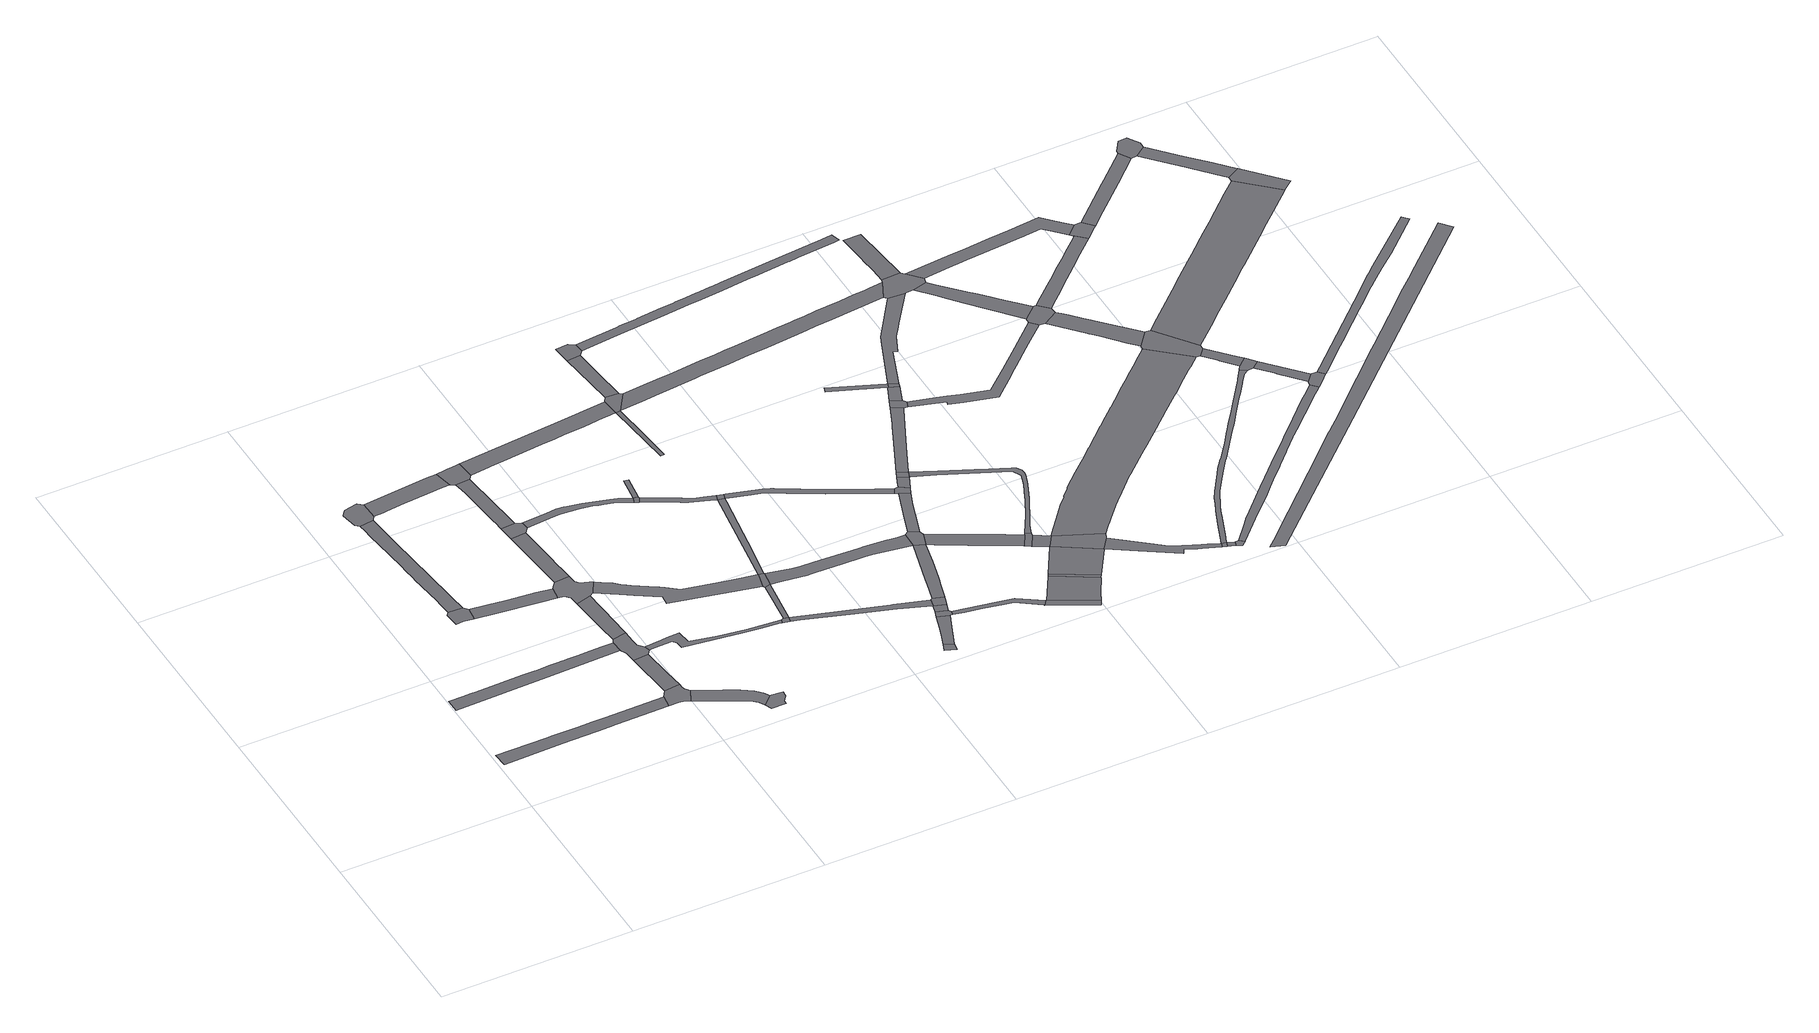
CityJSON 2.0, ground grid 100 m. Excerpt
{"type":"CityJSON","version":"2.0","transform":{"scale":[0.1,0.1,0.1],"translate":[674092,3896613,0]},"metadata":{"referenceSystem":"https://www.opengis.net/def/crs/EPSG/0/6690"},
"CityObjects":{
"road1":{"type":"Road","attributes":{"function":"9","usage":"9","RoadStructureAttribute.widthType":"2","RoadStructureAttribute.width":7.09,"RoadStructureAttribute.sectionType":"1"},"geometry":[{"type":"MultiSurface","lod":"1","boundaries":[[[0,1,2,3,4,5,6,7,8,9,10,11,12,13,14,15]]]}]},
"road2":{"type":"Road","attributes":{"function":"9","usage":"9","RoadStructureAttribute.widthType":"2","RoadStructureAttribute.width":6.31,"RoadStructureAttribute.sectionType":"1"},"geometry":[{"type":"MultiSurface","lod":"1","boundaries":[[[16,17,18,19,20,21,22,23,24,25,26,27,28,29,30,31,32,33,34,35]]]}]},
"road3":{"type":"Road","attributes":{"function":"9","usage":"9","RoadStructureAttribute.widthType":"9","RoadStructureAttribute.width":-9999,"RoadStructureAttribute.sectionType":"9"},"geometry":[{"type":"MultiSurface","lod":"1","boundaries":[[[36,37,38,39,40,41,42]]]}]},
"road4":{"type":"Road","attributes":{"function":"9","usage":"9","RoadStructureAttribute.widthType":"2","RoadStructureAttribute.width":6.52,"RoadStructureAttribute.sectionType":"1"},"geometry":[{"type":"MultiSurface","lod":"1","boundaries":[[[43,44,45,46,47,48,49,50,51,52,53,54,55,37,36,56,57,58,59,60,61,62,63,64,65]]]}]},
"road5":{"type":"Road","attributes":{"function":"9","usage":"9","RoadStructureAttribute.widthType":"9","RoadStructureAttribute.width":-9999,"RoadStructureAttribute.sectionType":"9"},"geometry":[{"type":"MultiSurface","lod":"1","boundaries":[[[66,67,68,69,70,71,72,43,65,73]]]}]},
"road6":{"type":"Road","attributes":{"function":"9","usage":"9","RoadStructureAttribute.widthType":"2","RoadStructureAttribute.width":7.01,"RoadStructureAttribute.sectionType":"1"},"geometry":[{"type":"MultiSurface","lod":"1","boundaries":[[[74,75,76,77,78,42,41,79,80,81,82]]]}]},
"road7":{"type":"Road","attributes":{"function":"9","usage":"9","RoadStructureAttribute.widthType":"9","RoadStructureAttribute.width":-9999,"RoadStructureAttribute.sectionType":"9"},"geometry":[{"type":"MultiSurface","lod":"1","boundaries":[[[83,84,85,86,0,15,87,88,89,90]]]}]},
"road8":{"type":"Road","attributes":{"function":"9","usage":"9","RoadStructureAttribute.widthType":"2","RoadStructureAttribute.width":7.06,"RoadStructureAttribute.sectionType":"1"},"geometry":[{"type":"MultiSurface","lod":"1","boundaries":[[[86,85,91,92,93,94]]]}]},
"road9":{"type":"Road","attributes":{"function":"9","usage":"9","RoadStructureAttribute.widthType":"9","RoadStructureAttribute.width":-9999,"RoadStructureAttribute.sectionType":"9"},"geometry":[{"type":"MultiSurface","lod":"1","boundaries":[[[93,95,96,97,98,99,100,16,35,101,94]]]}]},
"road10":{"type":"Road","attributes":{"function":"9","usage":"9","RoadStructureAttribute.widthType":"2","RoadStructureAttribute.width":9,"RoadStructureAttribute.sectionType":"1"},"geometry":[{"type":"MultiSurface","lod":"1","boundaries":[[[102,66,73,103,104,105,106,107,108,109]]]}]},
"road11":{"type":"Road","attributes":{"function":"9","usage":"9","RoadStructureAttribute.widthType":"2","RoadStructureAttribute.width":7.06,"RoadStructureAttribute.sectionType":"1"},"geometry":[{"type":"MultiSurface","lod":"1","boundaries":[[[99,110,111,112,113,114,115,116,117,118,100]]]}]},
"road12":{"type":"Road","attributes":{"function":"9","usage":"9","RoadStructureAttribute.widthType":"2","RoadStructureAttribute.width":7.09,"RoadStructureAttribute.sectionType":"1"},"geometry":[{"type":"MultiSurface","lod":"1","boundaries":[[[89,119,120,121,122,123,124,125,126,127,128,129,130,131,132,133,90]]]}]},
"road13":{"type":"Road","attributes":{"function":"9","usage":"9","RoadStructureAttribute.widthType":"9","RoadStructureAttribute.width":-9999,"RoadStructureAttribute.sectionType":"9"},"geometry":[{"type":"MultiSurface","lod":"1","boundaries":[[[81,134,135,114,113,136,137,138,139,140,141,142,143,144,82]]]}]},
"road14":{"type":"Road","attributes":{"function":"9","usage":"9","RoadStructureAttribute.widthType":"2","RoadStructureAttribute.width":6.94,"RoadStructureAttribute.sectionType":"1"},"geometry":[{"type":"MultiSurface","lod":"1","boundaries":[[[145,146,143,142,147,148,149,150,151,152,153]]]}]},
"road15":{"type":"Road","attributes":{"function":"9","usage":"9","RoadStructureAttribute.widthType":"9","RoadStructureAttribute.width":-9999,"RoadStructureAttribute.sectionType":"9"},"geometry":[{"type":"MultiSurface","lod":"1","boundaries":[[[154,153,152,155,156,157,158,159]]]}]},
"road16":{"type":"Road","attributes":{"function":"9","usage":"9","RoadStructureAttribute.widthType":"9","RoadStructureAttribute.width":-9999,"RoadStructureAttribute.sectionType":"9"},"geometry":[{"type":"MultiSurface","lod":"1","boundaries":[[[160,161,125,124,162,163,164,165]]]}]},
"road17":{"type":"Road","attributes":{"function":"9","usage":"9","RoadStructureAttribute.widthType":"2","RoadStructureAttribute.width":6.94,"RoadStructureAttribute.sectionType":"1"},"geometry":[{"type":"MultiSurface","lod":"1","boundaries":[[[158,166,167,168,169,170,171,172,173,174,159]]]}]},
"road18":{"type":"Road","attributes":{"function":"9","usage":"9","RoadStructureAttribute.widthType":"9","RoadStructureAttribute.width":-9999,"RoadStructureAttribute.sectionType":"9"},"geometry":[{"type":"MultiSurface","lod":"1","boundaries":[[[108,169,168,175,176,177,178,109]]]}]},
"road19":{"type":"Road","attributes":{"function":"9","usage":"9","RoadStructureAttribute.widthType":"4","RoadStructureAttribute.width":2.9,"RoadStructureAttribute.sectionType":"1"},"geometry":[{"type":"MultiSurface","lod":"1","boundaries":[[[179,180,181,182,183,184,185,96,95,186,187,188,189,190,191,192,193,194]]]}]},
"road20":{"type":"Road","attributes":{"function":"9","usage":"9","RoadStructureAttribute.widthType":"9","RoadStructureAttribute.width":-9999,"RoadStructureAttribute.sectionType":"1"},"geometry":[{"type":"MultiSurface","lod":"1","boundaries":[[[195,196,197,198,199,200,201,202,203,204,205,206,207,137,136,208,209,210,211,212]]]}]},
"road21":{"type":"Road","attributes":{"function":"9","usage":"9","RoadStructureAttribute.widthType":"4","RoadStructureAttribute.width":3.24,"RoadStructureAttribute.sectionType":"1"},"geometry":[{"type":"MultiSurface","lod":"1","boundaries":[[[213,214,215,216,217,218,219,220,221,222,223,224,225,226,227,228,229,230,231,232,156,155]]]}]},
"road22":{"type":"Road","attributes":{"function":"9","usage":"9","RoadStructureAttribute.widthType":"9","RoadStructureAttribute.width":-9999,"RoadStructureAttribute.sectionType":"9"},"geometry":[{"type":"MultiSurface","lod":"1","boundaries":[[[233,234,235,179,194]]]}]},
"road23":{"type":"Road","attributes":{"function":"9","usage":"9","RoadStructureAttribute.widthType":"4","RoadStructureAttribute.width":2.19,"RoadStructureAttribute.sectionType":"1"},"geometry":[{"type":"MultiSurface","lod":"1","boundaries":[[[236,235,234,237,238,239]]]}]},
"road24":{"type":"Road","attributes":{"function":"9","usage":"9","RoadStructureAttribute.widthType":"2","RoadStructureAttribute.width":9,"RoadStructureAttribute.sectionType":"1"},"geometry":[{"type":"MultiSurface","lod":"1","boundaries":[[[240,241,242,243,244,245,246,247,248,249,250,251,252,253,254,176,175]]]}]},
"road25":{"type":"Road","attributes":{"function":"9","usage":"9","RoadStructureAttribute.widthType":"9","RoadStructureAttribute.width":-9999,"RoadStructureAttribute.sectionType":"9"},"geometry":[{"type":"MultiSurface","lod":"1","boundaries":[[[255,222,221,256,257]]]}]},
"road26":{"type":"Road","attributes":{"function":"9","usage":"9","RoadStructureAttribute.widthType":"9","RoadStructureAttribute.width":-9999,"RoadStructureAttribute.sectionType":"9"},"geometry":[{"type":"MultiSurface","lod":"1","boundaries":[[[236,239,258,195,212]]]}]},
"road27":{"type":"Road","attributes":{"function":"9","usage":"9","RoadStructureAttribute.widthType":"4","RoadStructureAttribute.width":3.5,"RoadStructureAttribute.sectionType":"1"},"geometry":[{"type":"MultiSurface","lod":"1","boundaries":[[[259,260,222,255]]]}]},
"road28":{"type":"Road","attributes":{"function":"9","usage":"9","RoadStructureAttribute.widthType":"4","RoadStructureAttribute.width":3.24,"RoadStructureAttribute.sectionType":"1"},"geometry":[{"type":"MultiSurface","lod":"1","boundaries":[[[261,262,263,264,257,256,265,266,267,268,269,270]]]}]},
"road29":{"type":"Road","attributes":{"function":"9","usage":"9","RoadStructureAttribute.widthType":"4","RoadStructureAttribute.width":2.93,"RoadStructureAttribute.sectionType":"1"},"geometry":[{"type":"MultiSurface","lod":"1","boundaries":[[[271,195,258,272,273,274,275,276,277,278,270]]]}]},
"road30":{"type":"Road","attributes":{"function":"9","usage":"9","RoadStructureAttribute.widthType":"4","RoadStructureAttribute.width":2.9,"RoadStructureAttribute.sectionType":"1"},"geometry":[{"type":"MultiSurface","lod":"1","boundaries":[[[279,280,281,282,283,234,233,284,285,286,287,288]]]}]},
"road31":{"type":"Road","attributes":{"function":"9","usage":"9","RoadStructureAttribute.widthType":"9","RoadStructureAttribute.width":-9999,"RoadStructureAttribute.sectionType":"9"},"geometry":[{"type":"MultiSurface","lod":"1","boundaries":[[[278,289,261,270]]]}]},
"road32":{"type":"Road","attributes":{"function":"9","usage":"9","RoadStructureAttribute.widthType":"9","RoadStructureAttribute.width":-9999,"RoadStructureAttribute.sectionType":"9"},"geometry":[{"type":"MultiSurface","lod":"1","boundaries":[[[290,291,292,293]]]}]},
"road33":{"type":"Road","attributes":{"function":"9","usage":"9","RoadStructureAttribute.widthType":"4","RoadStructureAttribute.width":2.29,"RoadStructureAttribute.sectionType":"1"},"geometry":[{"type":"MultiSurface","lod":"1","boundaries":[[[294,295,296,297,252,298]]]}]},
"road34":{"type":"Road","attributes":{"function":"9","usage":"9","RoadStructureAttribute.widthType":"2","RoadStructureAttribute.width":7.75,"RoadStructureAttribute.sectionType":"1"},"geometry":[{"type":"MultiSurface","lod":"1","boundaries":[[[299,300,301,302,303,304,305,306,307,258,239,308,309,310,311,312,313,314,315,316,317,318,319]]]}]},
"road35":{"type":"Road","attributes":{"function":"9","usage":"9","RoadStructureAttribute.widthType":"3","RoadStructureAttribute.width":5.64,"RoadStructureAttribute.sectionType":"1"},"geometry":[{"type":"MultiSurface","lod":"1","boundaries":[[[290,320,321,322,323,324,291]]]}]},
"road36":{"type":"Road","attributes":{"function":"9","usage":"9","RoadStructureAttribute.widthType":"9","RoadStructureAttribute.width":-9999,"RoadStructureAttribute.sectionType":"9"},"geometry":[{"type":"MultiSurface","lod":"1","boundaries":[[[325,253,252,297,326,327]]]}]},
"road37":{"type":"Road","attributes":{"function":"9","usage":"9","RoadStructureAttribute.widthType":"9","RoadStructureAttribute.width":-9999,"RoadStructureAttribute.sectionType":"9"},"geometry":[{"type":"MultiSurface","lod":"1","boundaries":[[[328,329,322,321,330,331,332]]]}]},
"road38":{"type":"Road","attributes":{"function":"9","usage":"9","RoadStructureAttribute.widthType":"3","RoadStructureAttribute.width":5.64,"RoadStructureAttribute.sectionType":"1"},"geometry":[{"type":"MultiSurface","lod":"1","boundaries":[[[333,329,328,334,288]]]}]},
"road39":{"type":"Road","attributes":{"function":"9","usage":"9","RoadStructureAttribute.widthType":"2","RoadStructureAttribute.width":7.79,"RoadStructureAttribute.sectionType":"1"},"geometry":[{"type":"MultiSurface","lod":"1","boundaries":[[[335,325,327,336,337,338]]]}]},
"road40":{"type":"Road","attributes":{"function":"9","usage":"9","RoadStructureAttribute.widthType":"9","RoadStructureAttribute.width":-9999,"RoadStructureAttribute.sectionType":"9"},"geometry":[{"type":"MultiSurface","lod":"1","boundaries":[[[334,339,340,341,279,288]]]}]},
"road41":{"type":"Road","attributes":{"function":"9","usage":"9","RoadStructureAttribute.widthType":"9","RoadStructureAttribute.width":-9999,"RoadStructureAttribute.sectionType":"9"},"geometry":[{"type":"MultiSurface","lod":"1","boundaries":[[[337,342,343,344,345,338]]]}]},
"road42":{"type":"Road","attributes":{"function":"9","usage":"9","RoadStructureAttribute.widthType":"4","RoadStructureAttribute.width":3.24,"RoadStructureAttribute.sectionType":"1"},"geometry":[{"type":"MultiSurface","lod":"1","boundaries":[[[278,346,347,348,349,350,351,352,353,354,355,356,357,358,359,360,361,362,363,364,365,366,367,368,369,289]]]}]},
"road43":{"type":"Road","attributes":{"function":"9","usage":"9","RoadStructureAttribute.widthType":"3","RoadStructureAttribute.width":5.64,"RoadStructureAttribute.sectionType":"1"},"geometry":[{"type":"MultiSurface","lod":"1","boundaries":[[[370,318,371,372,341,340,373,374,375,376,377]]]}]},
"road44":{"type":"Road","attributes":{"function":"9","usage":"9","RoadStructureAttribute.widthType":"4","RoadStructureAttribute.width":2.59,"RoadStructureAttribute.sectionType":"1"},"geometry":[{"type":"MultiSurface","lod":"1","boundaries":[[[378,379,380,381,332,331,382,383,384,385,386,387]]]}]},
"road45":{"type":"Road","attributes":{"function":"9","usage":"9","RoadStructureAttribute.widthType":"9","RoadStructureAttribute.width":-9999,"RoadStructureAttribute.sectionType":"9"},"geometry":[{"type":"MultiSurface","lod":"1","boundaries":[[[318,370,388,389,390,319]]]}]},
"road46":{"type":"Road","attributes":{"function":"9","usage":"9","RoadStructureAttribute.widthType":"3","RoadStructureAttribute.width":5.62,"RoadStructureAttribute.sectionType":"1"},"geometry":[{"type":"MultiSurface","lod":"1","boundaries":[[[389,391,392,393,394,395,396,390]]]}]},
"road47":{"type":"Road","attributes":{"function":"9","usage":"9","RoadStructureAttribute.widthType":"2","RoadStructureAttribute.width":7.75,"RoadStructureAttribute.sectionType":"1"},"geometry":[{"type":"MultiSurface","lod":"1","boundaries":[[[397,398,399,400,401,402,403,404,388,370,405,406,407,408]]]}]},
"road48":{"type":"Road","attributes":{"function":"9","usage":"9","RoadStructureAttribute.widthType":"9","RoadStructureAttribute.width":-9999,"RoadStructureAttribute.sectionType":"9"},"geometry":[{"type":"MultiSurface","lod":"1","boundaries":[[[394,409,410,356,355,411,395]]]}]},
"road49":{"type":"Road","attributes":{"function":"9","usage":"9","RoadStructureAttribute.widthType":"9","RoadStructureAttribute.width":-9999,"RoadStructureAttribute.sectionType":"9"},"geometry":[{"type":"MultiSurface","lod":"1","boundaries":[[[378,387,412,413,414,415]]]}]},
"road50":{"type":"Road","attributes":{"function":"9","usage":"9","RoadStructureAttribute.widthType":"3","RoadStructureAttribute.width":5.62,"RoadStructureAttribute.sectionType":"1"},"geometry":[{"type":"MultiSurface","lod":"1","boundaries":[[[416,417,410,409,418]]]}]},
"road51":{"type":"Road","attributes":{"function":"3","usage":"2","RoadStructureAttribute.widthType":"1","RoadStructureAttribute.width":19.62,"RoadStructureAttribute.sectionType":"1"},"geometry":[{"type":"MultiSurface","lod":"1","boundaries":[[[413,419,420,421,422,423,414]]]}]},
"road52":{"type":"Road","attributes":{"function":"9","usage":"9","RoadStructureAttribute.widthType":"9","RoadStructureAttribute.width":-9999,"RoadStructureAttribute.sectionType":"9"},"geometry":[{"type":"MultiSurface","lod":"1","boundaries":[[[424,416,418,425]]]}]},
"road53":{"type":"Road","attributes":{"function":"9","usage":"9","RoadStructureAttribute.widthType":"9","RoadStructureAttribute.width":-9999,"RoadStructureAttribute.sectionType":"9"},"geometry":[{"type":"MultiSurface","lod":"1","boundaries":[[[422,421,426,427]]]}]},
"road54":{"type":"Road","attributes":{"function":"9","usage":"9","RoadStructureAttribute.widthType":"9","RoadStructureAttribute.width":-9999,"RoadStructureAttribute.sectionType":"9"},"geometry":[{"type":"MultiSurface","lod":"1","boundaries":[[[428,429,430,431,432,397,408]]]}]},
"road55":{"type":"Road","attributes":{"function":"9","usage":"9","RoadStructureAttribute.widthType":"2","RoadStructureAttribute.width":7.75,"RoadStructureAttribute.sectionType":"1"},"geometry":[{"type":"MultiSurface","lod":"1","boundaries":[[[433,429,428,434,435,436]]]}]},
"road56":{"type":"Road","attributes":{"function":"9","usage":"9","RoadStructureAttribute.widthType":"2","RoadStructureAttribute.width":9,"RoadStructureAttribute.sectionType":"1"},"geometry":[{"type":"MultiSurface","lod":"1","boundaries":[[[437,438,439,440,441,442,443,444,445,446,447,448,449,450,451,452,453,454,455,456,457,458,326,297,459,460,461,462,463,464,465,466,467,468,469,470,471,472,473]]]}]},
"road57":{"type":"Road","attributes":{"function":"3","usage":"2","RoadStructureAttribute.widthType":"1","RoadStructureAttribute.width":19.62,"RoadStructureAttribute.sectionType":"1"},"geometry":[{"type":"MultiSurface","lod":"1","boundaries":[[[426,474,475,435,476,427]]]}]},
"road58":{"type":"Road","attributes":{"function":"9","usage":"9","RoadStructureAttribute.widthType":"4","RoadStructureAttribute.width":2.5,"RoadStructureAttribute.sectionType":"1"},"geometry":[{"type":"MultiSurface","lod":"1","boundaries":[[[418,477,478,479,480,481,482,483,484,431,430,485,486,487,488,489,490,491,492,493,494,495,496,497,498,499,500,501,502,425]]]}]},
"road59":{"type":"Road","attributes":{"function":"9","usage":"9","RoadStructureAttribute.widthType":"3","RoadStructureAttribute.width":5.62,"RoadStructureAttribute.sectionType":"1"},"geometry":[{"type":"MultiSurface","lod":"1","boundaries":[[[503,504,505,506,507,508,509,510,511,512,513,424,425]]]}]},
"road60":{"type":"Road","attributes":{"function":"9","usage":"9","RoadStructureAttribute.widthType":"9","RoadStructureAttribute.width":-9999,"RoadStructureAttribute.sectionType":"9"},"geometry":[{"type":"MultiSurface","lod":"1","boundaries":[[[435,475,514,515,436]]]}]},
"road61":{"type":"Road","attributes":{"function":"9","usage":"9","RoadStructureAttribute.widthType":"3","RoadStructureAttribute.width":4.94,"RoadStructureAttribute.sectionType":"1"},"geometry":[{"type":"MultiSurface","lod":"1","boundaries":[[[342,516,517,518,519,520,521,522,523,524,525,526,527,528,529,530,531,532,533,534,535,536,537,538,539,540,541,542,543,544,545,546,547,548,549,550,343]]]}]},
"road62":{"type":"Road","attributes":{"function":"9","usage":"9","RoadStructureAttribute.widthType":"4","RoadStructureAttribute.width":2.55,"RoadStructureAttribute.sectionType":"1"},"geometry":[{"type":"MultiSurface","lod":"1","boundaries":[[[551,552,553,554,555,556,557,558]]]}]},
"road63":{"type":"Road","attributes":{"function":"9","usage":"9","RoadStructureAttribute.widthType":"9","RoadStructureAttribute.width":-9999,"RoadStructureAttribute.sectionType":"9"},"geometry":[{"type":"MultiSurface","lod":"1","boundaries":[[[559,560,508,507,561,562]]]}]},
"road64":{"type":"Road","attributes":{"function":"9","usage":"9","RoadStructureAttribute.widthType":"3","RoadStructureAttribute.width":5.62,"RoadStructureAttribute.sectionType":"1"},"geometry":[{"type":"MultiSurface","lod":"1","boundaries":[[[560,559,563,557,564]]]}]},
"road65":{"type":"Road","attributes":{"function":"9","usage":"9","RoadStructureAttribute.widthType":"9","RoadStructureAttribute.width":-9999,"RoadStructureAttribute.sectionType":"9"},"geometry":[{"type":"MultiSurface","lod":"1","boundaries":[[[558,557,563,565]]]}]},
"road66":{"type":"Road","attributes":{"function":"9","usage":"9","RoadStructureAttribute.widthType":"3","RoadStructureAttribute.width":4.33,"RoadStructureAttribute.sectionType":"1"},"geometry":[{"type":"MultiSurface","lod":"1","boundaries":[[[566,567,568,569,570,571,572,514,475,573,574,575,576,577,578,579,580,581,582,583]]]}]},
"road67":{"type":"Road","attributes":{"function":"9","usage":"9","RoadStructureAttribute.widthType":"3","RoadStructureAttribute.width":5.62,"RoadStructureAttribute.sectionType":"1"},"geometry":[{"type":"MultiSurface","lod":"1","boundaries":[[[584,585,586,587,588,558,565,589,590,591,592,593,594,595]]]}]},
"road68":{"type":"Road","attributes":{"function":"9","usage":"9","RoadStructureAttribute.widthType":"9","RoadStructureAttribute.width":-9999,"RoadStructureAttribute.sectionType":"9"},"geometry":[{"type":"MultiSurface","lod":"1","boundaries":[[[581,596,597,582]]]}]},
"road69":{"type":"Road","attributes":{"function":"9","usage":"9","RoadStructureAttribute.widthType":"3","RoadStructureAttribute.width":4.33,"RoadStructureAttribute.sectionType":"1"},"geometry":[{"type":"MultiSurface","lod":"1","boundaries":[[[598,599,600,601,597,596]]]}]},
"road70":{"type":"Road","attributes":{"function":"9","usage":"9","RoadStructureAttribute.widthType":"3","RoadStructureAttribute.width":4.8,"RoadStructureAttribute.sectionType":"1"},"geometry":[{"type":"MultiSurface","lod":"1","boundaries":[[[561,602,603,604,605,606,607,608,609,610,611,612,613,614,615,616,617,618,619,620,621,562]]]}]},
"road71":{"type":"Road","attributes":{"function":"9","usage":"9","RoadStructureAttribute.widthType":"9","RoadStructureAttribute.width":-9999,"RoadStructureAttribute.sectionType":"9"},"geometry":[{"type":"MultiSurface","lod":"1","boundaries":[[[599,598,622,623,624,625,626]]]}]},
"road72":{"type":"Road","attributes":{"function":"3","usage":"2","RoadStructureAttribute.widthType":"1","RoadStructureAttribute.width":19.62,"RoadStructureAttribute.sectionType":"1"},"geometry":[{"type":"MultiSurface","lod":"1","boundaries":[[[515,627,628,629,630,631,632,633,634,635,636,637,638,639,640,641,642,643,644,645,646,647,648,649,650,651,652,653,654,655,656,657,658,659,660,661,662,663,664,665,666,667,668,669,670,671,672,673,674,675,676,677,678,679,680,681,682,683,684,685,686,687,436]]]}]},
"road73":{"type":"Road","attributes":{"function":"9","usage":"9","RoadStructureAttribute.widthType":"9","RoadStructureAttribute.width":-9999,"RoadStructureAttribute.sectionType":"9"},"geometry":[{"type":"MultiSurface","lod":"1","boundaries":[[[688,689,690,691,692,693,694,695,696,437,473,584,595]]]}]},
"road74":{"type":"Road","attributes":{"function":"9","usage":"9","RoadStructureAttribute.widthType":"2","RoadStructureAttribute.width":9.44,"RoadStructureAttribute.sectionType":"1"},"geometry":[{"type":"MultiSurface","lod":"1","boundaries":[[[697,698,699,700,701,702,703,695,694]]]}]},
"road75":{"type":"Road","attributes":{"function":"9","usage":"9","RoadStructureAttribute.widthType":"2","RoadStructureAttribute.width":8.17,"RoadStructureAttribute.sectionType":"1"},"geometry":[{"type":"MultiSurface","lod":"1","boundaries":[[[704,705,706,707,708,709,710,690,689,711,712,713,714,715,716,717]]]}]},
"road76":{"type":"Road","attributes":{"function":"9","usage":"9","RoadStructureAttribute.widthType":"4","RoadStructureAttribute.width":2.5,"RoadStructureAttribute.sectionType":"1"},"geometry":[{"type":"MultiSurface","lod":"1","boundaries":[[[597,718,719,720,721,722,723,724,725,726,727,728,729,730,731,732,733,734,735,736,737,738,739,740,741,742,743,744,745,746,747,748,749,750,751,752,753,754,755,756,757,758,759,760,761,762,763,764,765,582]]]}]},
"road77":{"type":"Road","attributes":{"function":"9","usage":"9","RoadStructureAttribute.widthType":"9","RoadStructureAttribute.width":-9999,"RoadStructureAttribute.sectionType":"9"},"geometry":[{"type":"MultiSurface","lod":"1","boundaries":[[[716,614,613,766,767,768,769,717]]]}]},
"road78":{"type":"Road","attributes":{"function":"9","usage":"9","RoadStructureAttribute.widthType":"3","RoadStructureAttribute.width":4.39,"RoadStructureAttribute.sectionType":"1"},"geometry":[{"type":"MultiSurface","lod":"1","boundaries":[[[625,770,771,772,773,774,775,776,777,778,779,780,781,782,783,784,785,786,787,788,789,790,791,792,793,794,795,796,797,798,799,800,801,802,803,804,805,806,807,808,809,810,626]]]}]},
"road79":{"type":"Road","attributes":{"function":"9","usage":"9","RoadStructureAttribute.widthType":"2","RoadStructureAttribute.width":8.17,"RoadStructureAttribute.sectionType":"1"},"geometry":[{"type":"MultiSurface","lod":"1","boundaries":[[[766,811,812,813,814,815,816,817,818,819,820,821,822,767]]]}]},
"road80":{"type":"Road","attributes":{"function":"9","usage":"9","RoadStructureAttribute.widthType":"2","RoadStructureAttribute.width":9,"RoadStructureAttribute.sectionType":"1"},"geometry":[{"type":"MultiSurface","lod":"1","boundaries":[[[823,824,825,826,827,828,829,830,831,832,833,834,835,836,837,838,839,840,841,842,692,691]]]}]},
"road81":{"type":"Road","attributes":{"function":"9","usage":"9","RoadStructureAttribute.widthType":"9","RoadStructureAttribute.width":-9999,"RoadStructureAttribute.sectionType":"9"},"geometry":[{"type":"MultiSurface","lod":"1","boundaries":[[[653,843,844,845,846,817,816,654]]]}]},
"road82":{"type":"Road","attributes":{"function":"9","usage":"9","RoadStructureAttribute.widthType":"2","RoadStructureAttribute.width":6.67,"RoadStructureAttribute.sectionType":"1"},"geometry":[{"type":"MultiSurface","lod":"1","boundaries":[[[847,848,849,850,851,852,853,854,855,769,768,856,857,858,859,860,861]]]}]},
"road83":{"type":"Road","attributes":{"function":"9","usage":"9","RoadStructureAttribute.widthType":"3","RoadStructureAttribute.width":4.85,"RoadStructureAttribute.sectionType":"1"},"geometry":[{"type":"MultiSurface","lod":"1","boundaries":[[[862,863,844,843,864,865,866]]]}]},
"road84":{"type":"Road","attributes":{"function":"9","usage":"9","RoadStructureAttribute.widthType":"9","RoadStructureAttribute.width":-9999,"RoadStructureAttribute.sectionType":"9"},"geometry":[{"type":"MultiSurface","lod":"1","boundaries":[[[867,862,866,742,741,868,869]]]}]},
"road85":{"type":"Road","attributes":{"function":"9","usage":"9","RoadStructureAttribute.widthType":"3","RoadStructureAttribute.width":4.85,"RoadStructureAttribute.sectionType":"1"},"geometry":[{"type":"MultiSurface","lod":"1","boundaries":[[[868,870,871,872,873,874,875,869]]]}]},
"road86":{"type":"Road","attributes":{"function":"9","usage":"9","RoadStructureAttribute.widthType":"9","RoadStructureAttribute.width":-9999,"RoadStructureAttribute.sectionType":"9"},"geometry":[{"type":"MultiSurface","lod":"1","boundaries":[[[876,832,831,877,847,861,878,879]]]}]},
"road87":{"type":"Road","attributes":{"function":"9","usage":"9","RoadStructureAttribute.widthType":"9","RoadStructureAttribute.width":-9999,"RoadStructureAttribute.sectionType":"9"},"geometry":[{"type":"MultiSurface","lod":"1","boundaries":[[[791,790,880,881,882,883,884,875,874]]]}]},
"road88":{"type":"Road","attributes":{"function":"9","usage":"9","RoadStructureAttribute.widthType":"2","RoadStructureAttribute.width":7.51,"RoadStructureAttribute.sectionType":"1"},"geometry":[{"type":"MultiSurface","lod":"1","boundaries":[[[885,886,887,888,889,890,891,892,893,894,895,896,897,898,899,900,901,902,903,904,905,906,907,908,909,910,911,912,913,914,915,916,917,918,919,920,921,922,923,924,925,926]]]}]},
"road89":{"type":"Road","attributes":{"function":"9","usage":"9","RoadStructureAttribute.widthType":"2","RoadStructureAttribute.width":6.67,"RoadStructureAttribute.sectionType":"1"},"geometry":[{"type":"MultiSurface","lod":"1","boundaries":[[[927,928,929,930,931,932,876,879]]]}]},
"road90":{"type":"Road","attributes":{"function":"3","usage":"2","RoadStructureAttribute.widthType":"1","RoadStructureAttribute.width":19.62,"RoadStructureAttribute.sectionType":"1"},"geometry":[{"type":"MultiSurface","lod":"1","boundaries":[[[933,934,935,936,937,938,939,940,941,942,943,944,945,946,947,948,949,846,845,950,951,952,953,954,955,956,957,958,959,960,961,962,963,964,965,966]]]}]},
"road91":{"type":"Road","attributes":{"function":"9","usage":"9","RoadStructureAttribute.widthType":"9","RoadStructureAttribute.width":-9999,"RoadStructureAttribute.sectionType":"9"},"geometry":[{"type":"MultiSurface","lod":"1","boundaries":[[[967,930,929,968,969,970,971,972]]]}]},
"road92":{"type":"Road","attributes":{"function":"9","usage":"9","RoadStructureAttribute.widthType":"3","RoadStructureAttribute.width":4.39,"RoadStructureAttribute.sectionType":"1"},"geometry":[{"type":"MultiSurface","lod":"1","boundaries":[[[973,974,975,976,977,978,979,980,981,982,983,984,884,883,985,986,987,988,989,990,991,992,993,994,995,996,997,998,999,1000,1001]]]}]},
"road93":{"type":"Road","attributes":{"function":"9","usage":"9","RoadStructureAttribute.widthType":"2","RoadStructureAttribute.width":7.21,"RoadStructureAttribute.sectionType":"1"},"geometry":[{"type":"MultiSurface","lod":"1","boundaries":[[[1002,1003,1004,1005,969,968,1006,1007,1008,1009]]]}]},
"road94":{"type":"Road","attributes":{"function":"9","usage":"9","RoadStructureAttribute.widthType":"9","RoadStructureAttribute.width":-9999,"RoadStructureAttribute.sectionType":"9"},"geometry":[{"type":"MultiSurface","lod":"1","boundaries":[[[1002,1009,934,933,1010]]]}]}
},
"vertices":[
[901,399,0],[598,397,0],[526,397,0],[455,397,0],[392,396,0],[323,396,0],[289,396,0],[22,395,0],[28,320,0],[31,320,0],[335,325,0],[515,328,0],[581,329,0],[616,329,0],[847,333,0],[892,333,0],
[875,849,0],[836,848,0],[812,848,0],[754,847,0],[691,846,0],[636,845,0],[617,844,0],[606,844,0],[585,844,0],[538,843,0],[471,842,0],[462,842,0],[398,841,0],[153,836,0],[127,836,0],[86,835,0],[9,834,0],[10,764,0],[518,776,0],[877,784,0],
[375,1390,0],[302,1394,0],[289,1377,0],[296,1302,0],[333,1305,0],[388,1298,0],[396,1368,0],
[229,2124,0],[234,2081,0],[237,2043,0],[254,1883,0],[264,1778,0],[267,1750,0],[274,1686,0],[275,1671,0],[287,1553,0],[290,1527,0],[292,1510,0],[298,1443,0],[301,1419,0],[366,1482,0],[358,1560,0],[354,1599,0],[344,1700,0],[337,1769,0],[335,1790,0],[333,1806,0],[319,1942,0],[308,2053,0],[300,2132,0],
[314,2249,0],[287,2270,0],[218,2257,0],[204,2240,0],[205,2240,0],[193,2225,0],[208,2141,0],[316,2155,0],
[727,1328,0],[616,1341,0],[580,1345,0],[529,1352,0],[496,1356,0],[487,1286,0],[719,1257,0],[797,1248,0],[806,1318,0],
[1014,405,0],[1009,420,0],[1007,444,0],[926,436,0],[943,333,0],[976,328,0],[997,317,0],[1031,382,0],
[1002,491,0],[995,552,0],[979,700,0],[900,692,0],
[996,725,0],[990,755,0],[963,783,0],[961,819,0],[957,883,0],[886,869,0],[894,753,0],
[660,2282,0],[367,2159,0],[389,2161,0],[484,2170,0],[609,2181,0],[692,2188,0],[731,2191,0],[710,2286,0],
[949,999,0],[945,1057,0],[942,1107,0],[936,1190,0],[857,1170,0],[863,1103,0],[866,1074,0],[878,947,0],[884,885,0],
[1100,263,0],[1169,227,0],[1214,203,0],[1243,186,0],[1272,160,0],[1289,133,0],[1339,183,0],[1320,211,0],[1305,228,0],[1289,243,0],[1236,281,0],[1167,315,0],[1147,324,0],[1103,346,0],[1049,373,0],
[828,1244,0],[852,1219,0],[957,1205,0],[994,1271,0],[980,1279,0],[958,1287,0],[935,1295,0],[918,1318,0],[914,1359,0],[836,1352,0],[822,1336,0],
[809,1651,0],[817,1568,0],[911,1399,0],[903,1478,0],[902,1497,0],[896,1567,0],[887,1667,0],[881,1726,0],[803,1719,0],
[796,1790,0],[903,1753,0],[900,1796,0],[890,1795,0],[868,1810,0],[795,1804,0],
[1406,175,0],[1395,177,0],[1304,95,0],[1379,96,0],[1379,115,0],[1402,144,0],
[862,1868,0],[850,1985,0],[830,2182,0],[756,2177,0],[767,2108,0],[783,1938,0],[784,1930,0],[790,1862,0],[790,1860,0],
[848,2205,0],[839,2299,0],[820,2297,0],[770,2292,0],
[1636,631,0],[1464,645,0],[1325,666,0],[1185,694,0],[1176,768,0],[1112,764,0],[1082,762,0],[1053,727,0],[1118,729,0],[1135,709,0],[1138,671,0],[1394,636,0],[1416,633,0],[1524,621,0],[1623,611,0],[1630,609,0],
[1692,963,0],[1602,981,0],[1530,995,0],[1326,1036,0],[1267,1083,0],[1247,1098,0],[1238,1104,0],[1169,1149,0],[1156,1157,0],[1118,1182,0],[1097,1200,0],[1070,1223,0],[1023,1254,0],[1061,1137,0],[1118,1100,0],[1228,1028,0],[1224,980,0],[1671,878,0],
[994,1761,0],[1074,1769,0],[1089,1767,0],[1180,1761,0],[1243,1749,0],[1270,1742,0],[1294,1736,0],[1355,1720,0],[1423,1685,0],[1436,1712,0],[1373,1742,0],[1337,1754,0],[1273,1769,0],[1210,1789,0],[1162,1799,0],[1139,1803,0],[1123,1806,0],[1085,1808,0],[1054,1806,0],[1002,1802,0],
[1667,600,0],[1673,628,0],[1650,634,0],
[1678,866,0],[1674,631,0],[1706,872,0],[1707,875,0],
[952,2215,0],[978,2218,0],[1048,2225,0],[1240,2244,0],[1314,2251,0],[1361,2256,0],[1469,2266,0],[1505,2270,0],[1548,2274,0],[1573,2277,0],[1601,2280,0],[1644,2284,0],[1647,2284,0],[1637,2374,0],[1363,2348,0],
[1461,1709,0],[1446,1673,0],[1460,1701,0],
[1719,957,0],
[1476,1835,0],[1453,1841,0],
[1782,1550,0],[1727,1566,0],[1679,1582,0],[1633,1607,0],[1551,1619,0],[1614,1583,0],[1646,1565,0],[1714,1541,0],[1770,1521,0],[1773,1520,0],
[1773,1517,0],[1719,959,0],[1741,1095,0],[1746,1127,0],[1766,1252,0],[1804,1485,0],[1808,1509,0],[1808,1512,0],
[2310,433,0],[2142,485,0],[2134,487,0],[2042,515,0],[1676,627,0],[1712,589,0],[1934,516,0],[2144,447,0],[2299,391,0],[2302,390,0],
[1816,1541,0],
[2261,105,0],[2215,126,0],[2200,88,0],[2255,67,0],
[1686,1916,0],[1707,1918,0],[1691,2091,0],[1672,2287,0],[1648,2281,0],
[2383,896,0],[2365,899,0],[2321,903,0],[2216,911,0],[2188,912,0],[1961,922,0],[1891,925,0],[1851,927,0],[1722,956,0],[1765,868,0],[1889,854,0],[1917,853,0],[1982,851,0],[2039,849,0],[2064,848,0],[2174,844,0],[2182,844,0],[2226,843,0],[2389,816,0],[2420,811,0],[2423,894,0],
[2317,242,0],[2339,295,0],[2278,314,0],[2256,244,0],[2233,178,0],
[1654,2401,0],[1738,2388,0],[1723,2400,0],
[2347,330,0],[2289,348,0],[2342,295,0],[2352,293,0],[2356,317,0],
[2301,387,0],[2361,369,0],
[1631,2623,0],[1705,2578,0],[1691,2721,0],[1621,2714,0],
[2373,406,0],[2377,420,0],[2322,440,0],
[1712,2744,0],[1708,2796,0],[1678,2816,0],[1611,2809,0],
[1811,1511,0],[1926,1478,0],[1986,1460,0],[2021,1442,0],[2078,1411,0],[2138,1378,0],[2165,1363,0],[2235,1324,0],[2444,1214,0],[2514,1177,0],[2530,1207,0],[2452,1246,0],[2332,1307,0],[2287,1330,0],[2253,1347,0],[2244,1352,0],[2180,1389,0],[2172,1393,0],[2146,1408,0],[2040,1469,0],[2027,1475,0],[1994,1489,0],[1977,1494,0],[1825,1538,0],
[2474,790,0],[2358,574,0],[2348,536,0],[2402,504,0],[2411,534,0],[2417,554,0],[2447,670,0],[2473,787,0],
[2778,181,0],[2659,260,0],[2635,265,0],[2576,276,0],[2410,282,0],[2495,266,0],[2597,247,0],[2643,238,0],[2757,155,0],[2759,153,0],
[2499,861,0],[2492,882,0],[2442,907,0],
[2508,936,0],[2553,1067,0],[2566,1103,0],[2584,1147,0],[2532,1168,0],[2474,1002,0],
[2911,638,0],[2831,681,0],[2822,686,0],[2763,718,0],[2688,759,0],[2666,771,0],[2605,803,0],[2580,817,0],[2476,789,0],[2510,770,0],[2645,694,0],[2871,568,0],
[2598,1180,0],[2552,1211,0],[2529,1170,0],
[2988,33,0],[3003,61,0],[2782,178,0],[2779,180,0],
[2579,1274,0],[2557,1225,0],[2632,1250,0],
[3028,109,0],[3079,205,0],[3080,208,0],[2868,329,0],[2837,274,0],
[2593,1305,0],[2642,1283,0],
[3089,222,0],[2876,343,0],
[2901,551,0],[2940,621,0],[2940,632,0],[2915,646,0],[2912,641,0],
[3011,577,0],[2970,513,0],[2972,511,0],[3014,575,0],
[3164,2525,0],[3096,2518,0],[3066,2515,0],[3010,2510,0],[2932,2502,0],[2905,2499,0],[2799,2489,0],[2739,2483,0],[2684,2478,0],[2664,2476,0],[2584,2468,0],[2515,2461,0],[2354,2445,0],[2342,2444,0],[2295,2439,0],[2242,2434,0],[2166,2427,0],[2010,2412,0],[1998,2410,0],[1942,2405,0],[1905,2401,0],[1891,2400,0],[1675,2287,0],[1792,2299,0],[1885,2308,0],[2083,2328,0],[2113,2331,0],[2272,2346,0],[2357,2355,0],[2408,2360,0],[2464,2365,0],[2483,2367,0],[2628,2382,0],[2698,2389,0],[2746,2394,0],[2839,2403,0],[3119,2431,0],
[3185,376,0],[3186,379,0],[2971,509,0],
[2635,1249,0],[2748,1202,0],[3071,1059,0],[3092,1016,0],[3073,957,0],[3053,912,0],[3026,852,0],[2980,759,0],[2962,687,0],[2981,724,0],[3046,851,0],[3049,857,0],[3075,915,0],[3088,947,0],[3101,982,0],[3104,990,0],[3107,997,0],[3111,1011,0],[3115,1025,0],[3112,1052,0],[3096,1076,0],[3077,1085,0],[2936,1149,0],[2922,1155,0],[2768,1225,0],[2644,1281,0],
[2643,1285,0],[2698,1401,0],[2761,1536,0],[2831,1682,0],[2837,1695,0],[2782,1724,0],[2748,1645,0],[2737,1620,0],[2727,1598,0],[2713,1566,0],[2663,1457,0],
[3233,443,0],[3245,473,0],
[1889,2762,0],[1907,2764,0],[2165,2789,0],[2300,2803,0],[2332,2806,0],[2353,2808,0],[2488,2821,0],[2489,2821,0],[2623,2835,0],[2665,2839,0],[2846,2857,0],[2858,2858,0],[2899,2862,0],[2904,2863,0],[3101,2882,0],[3130,2885,0],[3115,2932,0],[3041,2925,0],[3008,2921,0],[2756,2897,0],[2505,2873,0],[2463,2869,0],[2448,2867,0],[2373,2860,0],[2370,2860,0],[2317,2855,0],[2256,2849,0],[2247,2848,0],[2178,2842,0],[2047,2829,0],[2043,2828,0],[1988,2823,0],[1953,2820,0],[1933,2818,0],[1747,2800,0],
[2847,1879,0],[2579,1989,0],[2570,1963,0],[2714,1905,0],[2749,1891,0],[2837,1856,0],[2840,1855,0],[2850,1878,0],
[2855,1743,0],[2801,1767,0],[2855,1691,0],[2869,1725,0],
[2890,1836,0],[2838,1852,0],
[2897,1857,0],
[3634,182,0],[3625,186,0],[3599,197,0],[3521,230,0],[3516,232,0],[3459,257,0],[3390,314,0],[3189,377,0],[3322,292,0],[3497,179,0],[3510,203,0],[3543,189,0],[3569,178,0],[3588,170,0],[3646,149,0],[3676,138,0],[3683,161,0],[3680,162,0],
[3134,2414,0],[3124,2400,0],[2978,2188,0],[2956,2139,0],[2851,1881,0],[2977,2070,0],[2999,2060,0],[3042,2157,0],[3043,2159,0],[3081,2212,0],[3096,2233,0],[3223,2409,0],
[3698,130,0],[3707,154,0],
[3735,117,0],[3744,139,0],[3727,146,0],[3710,153,0],
[3033,1636,0],[3028,1621,0],[3100,1600,0],[3263,1557,0],[3358,1643,0],[3376,1660,0],[3378,1662,0],[3415,1696,0],[3435,1714,0],[3531,1802,0],[3577,1844,0],[3663,1922,0],[3630,1959,0],[3549,1885,0],[3489,1831,0],[3367,1722,0],[3252,1619,0],[3114,1657,0],[3053,1674,0],[2990,1692,0],
[3742,114,0],[3759,106,0],[3764,100,0],[3787,122,0],[3763,142,0],
[3282,517,0],[3300,537,0],[3313,552,0],[3378,626,0],[3402,650,0],[3447,695,0],[3503,752,0],[3526,775,0],[3543,791,0],[3656,893,0],[3675,910,0],[3704,936,0],[3752,980,0],[3817,1038,0],[3828,1049,0],[3834,1054,0],[3880,1096,0],[3895,1109,0],[3981,1187,0],[3997,1202,0],[4055,1254,0],[4071,1269,0],[4121,1314,0],[4139,1330,0],[4146,1336,0],[4174,1361,0],[4197,1382,0],[4006,1549,0],[3937,1486,0],[3909,1460,0],[3877,1430,0],[3830,1387,0],[3781,1342,0],[3775,1336,0],[3763,1325,0],[3685,1253,0],[3681,1250,0],[3597,1172,0],[3592,1167,0],[3579,1156,0],[3576,1153,0],[3466,1051,0],[3462,1047,0],[3458,1043,0],[3433,1020,0],[3415,1004,0],[3380,972,0],[3303,902,0],[3281,882,0],[3256,859,0],[3239,839,0],[3234,834,0],[3230,829,0],[3214,812,0],[3197,794,0],[3196,792,0],[3171,765,0],[3159,752,0],[3083,662,0],[3047,617,0],[3016,577,0],
[3226,2410,0],[3266,2413,0],[3341,2433,0],[3349,2462,0],[3286,2529,0],[3283,2531,0],[3269,2547,0],[3172,2544,0],[3165,2528,0],
[3236,2872,0],[3146,2874,0],[3153,2786,0],[3158,2718,0],[3159,2703,0],[3159,2702,0],[3166,2624,0],
[3669,2083,0],[3646,2107,0],[3606,2150,0],[3530,2232,0],[3507,2256,0],[3480,2285,0],[3369,2404,0],[3339,2328,0],[3379,2281,0],[3427,2225,0],[3434,2216,0],[3497,2142,0],[3631,1986,0],[3700,2050,0],
[3708,157,0],[3721,190,0],[3777,335,0],[3781,347,0],[3799,392,0],[3850,492,0],[3896,561,0],[3908,579,0],[3942,625,0],[3972,667,0],[3983,682,0],[3992,693,0],[4054,779,0],[4102,844,0],[4132,885,0],[4147,906,0],[4181,954,0],[4233,1027,0],[4254,1056,0],[4295,1114,0],[4301,1121,0],[4301,1122,0],[4336,1171,0],[4364,1186,0],[4330,1208,0],[4294,1153,0],[4290,1147,0],[4192,1011,0],[4190,1009,0],[4161,967,0],[4159,965,0],[4107,894,0],[4085,862,0],[4067,837,0],[4029,783,0],[3967,701,0],[3958,690,0],[3916,637,0],[3895,604,0],[3855,542,0],[3840,518,0],[3830,502,0],[3828,498,0],[3806,462,0],[3789,423,0],[3770,379,0],[3734,291,0],[3684,164,0],
[3694,1917,0],[3771,1967,0],[3769,2000,0],[3717,2051,0],
[3789,124,0],[3903,240,0],[3960,298,0],[3961,299,0],[4032,370,0],[4069,408,0],[4104,445,0],[4175,517,0],[4184,525,0],[4251,594,0],[4258,601,0],[4326,671,0],[4330,675,0],[4337,682,0],[4392,733,0],[4398,739,0],[4451,789,0],[4507,842,0],[4561,893,0],[4589,920,0],[4600,930,0],[4569,963,0],[4514,912,0],[4486,886,0],[4335,736,0],[4323,724,0],[4302,704,0],[4276,678,0],[4243,645,0],[4200,602,0],[4186,588,0],[4116,519,0],[4079,481,0],[4068,470,0],[4065,467,0],[4063,466,0],[4051,453,0],[3902,301,0],[3870,268,0],[3855,250,0],[3839,232,0],
[3827,1770,0],[3839,1757,0],[3840,1756,0],[3871,1722,0],[3967,1615,0],[4008,1570,0],[4071,1649,0],[3903,1827,0],[3890,1841,0],[3865,1868,0],[3817,1919,0],[3791,1945,0],
[3488,2475,0],[3540,2480,0],[3584,2484,0],[3801,2503,0],[3853,2508,0],[3881,2510,0],[3988,2520,0],[4022,2485,0],[4084,2420,0],[4137,2471,0],[4110,2499,0],[4069,2542,0],[4032,2581,0],[4018,2595,0],[3852,2580,0],[3747,2571,0],[3728,2569,0],[3619,2559,0],[3538,2552,0],[3376,2537,0],
[4217,1380,0],[4254,1422,0],[4253,1445,0],[4100,1647,0],
[4100,2403,0],[4088,2391,0],[4030,2338,0],[3973,2285,0],[3931,2247,0],[3861,2182,0],[3847,2169,0],[3827,2151,0],[3732,2064,0],[3815,2043,0],[3863,2088,0],[3893,2116,0],[3995,2211,0],[4063,2275,0],[4151,2356,0],
[4390,1272,0],[4365,1299,0],[4274,1317,0],[4282,1308,0],[4346,1232,0],
[4422,1237,0],[4395,1192,0],[4432,1225,0],
[4429,1154,0],[4459,1120,0],[4469,1108,0],[4473,1103,0],[4574,988,0],[4609,1031,0],
[4174,2473,0],[4098,2405,0],[4210,2412,0],[4222,2422,0],
[4625,953,0],[4650,977,0],[4659,986,0],[4670,996,0],[4641,1027,0],
[5628,1700,0],[5346,1439,0],[5324,1418,0],[5245,1345,0],[5243,1342,0],[5196,1299,0],[5116,1222,0],[4964,1077,0],[4921,1036,0],[4856,975,0],[4796,917,0],[4792,913,0],[4791,913,0],[4780,902,0],[4761,883,0],[4741,865,0],[4728,852,0],[4709,834,0],[4691,817,0],[4655,782,0],[4606,735,0],[4553,684,0],[4504,638,0],[4497,632,0],[4488,623,0],[4431,569,0],[4423,561,0],[4357,497,0],[4349,490,0],[4287,431,0],[4271,416,0],[4197,344,0],[4161,310,0],[4120,271,0],[4060,213,0],[4051,205,0],[3907,67,0],[3873,35,0],[3870,33,0],[3940,10,0],[4631,659,0],[5679,1641,0],
[4298,2494,0],[4454,2639,0],[4591,2767,0],[4555,2826,0],[4406,2688,0],[4386,2669,0],
[5113,2239,0],[4925,2410,0],[4852,2343,0],[4753,2251,0],[4740,2239,0],[4696,2198,0],[4637,2144,0],[4577,2088,0],[4554,2067,0],[4520,2036,0],[4480,1998,0],[4394,1919,0],[4320,1851,0],[4195,1735,0],[4193,1733,0],[4162,1705,0],[4123,1668,0],[4356,1540,0],[4363,1546,0],[4413,1593,0],[4416,1596,0],[4504,1677,0],[4505,1678,0],[4633,1796,0],[4643,1805,0],[4666,1827,0],[4699,1857,0],[4886,2030,0],[4897,2040,0],[4898,2041,0],[4925,2066,0],[4968,2105,0],[4994,2129,0],[5110,2237,0],
[4554,2842,0],[4621,2770,0],[4678,2813,0],[4679,2845,0],[4639,2904,0],[4593,2901,0],
[5410,1741,0],[5409,1740,0],[5402,1734,0],[5391,1724,0],[5366,1702,0],[5354,1692,0],[5205,1561,0],[5187,1543,0],[5168,1526,0],[5079,1441,0],[5026,1391,0],[4666,1050,0],[4693,1018,0],[4696,1021,0],[4703,1027,0],[4723,1047,0],[4757,1079,0],[4822,1141,0],[4867,1183,0],[4875,1191,0],[5020,1329,0],[5065,1371,0],[5140,1441,0],[5148,1449,0],[5192,1489,0],[5249,1538,0],[5336,1611,0],[5527,1788,0],[5499,1819,0],
[4990,2474,0],[4988,2476,0],[4904,2567,0],[4812,2667,0],[4749,2630,0],[4759,2620,0],[4910,2455,0],[4925,2439,0],
[5166,2281,0]
]}
